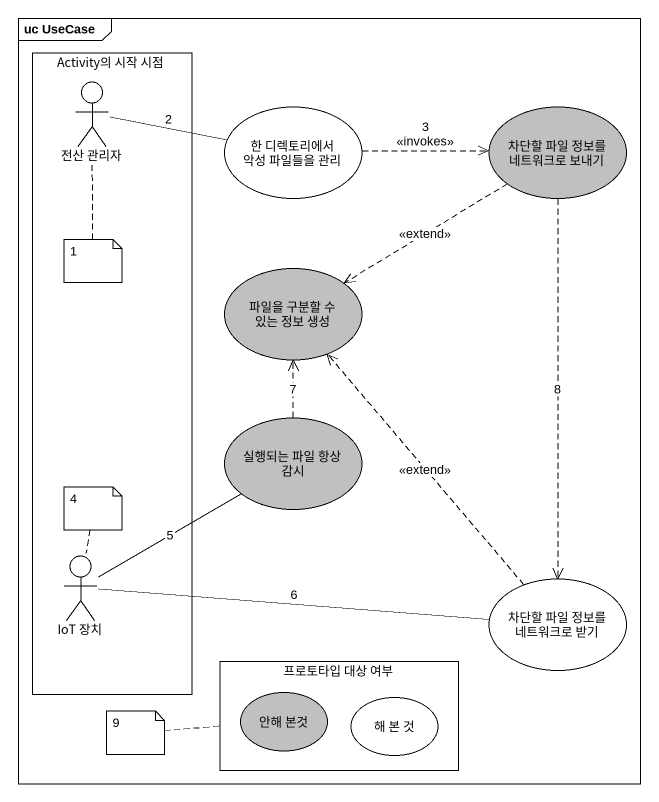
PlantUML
@startuml
mainframe uc UseCase
rectangle "Activity의 시작 시점" as Activity의_시작_시점 {
  actor "전산 관리자" as 전산_관리자
  actor "IoT 장치" as IoT_장치
}
usecase "한 디렉토리에서 악성 파일들을 관리" as 한_디렉토리에서_악성_파일들을_관리 #FFFFFF
usecase "차단할 파일 정보를 네트워크로 보내기" as 차단할_파일_정보를_네트워크로_보내기 #C0C0C0
usecase "파일을 구분할 수 있는 정보 생성" as 파일을_구분할_수_있는_정보_생성 #C0C0C0
usecase "실행되는 파일 항상 감시" as 실행되는_파일_항상_감시 #C0C0C0
usecase "차단할 파일 정보를 네트워크로 받기" as 차단할_파일_정보를_네트워크로_받기 #FFFFFF
rectangle "프로토타입 대상 여부" as 프로토타입_대상_여부 {
  usecase "안해 본것" as 안해_본것 #C0C0C0
  usecase "해 본 것" as 해_본_것
}
전산_관리자 -right- 한_디렉토리에서_악성_파일들을_관리 : 2
한_디렉토리에서_악성_파일들을_관리 .right.> 차단할_파일_정보를_네트워크로_보내기 : 3\n<<invokes>>
차단할_파일_정보를_네트워크로_보내기 ..> 파일을_구분할_수_있는_정보_생성 : <<extend>>
차단할_파일_정보를_네트워크로_보내기 ..> 차단할_파일_정보를_네트워크로_받기 : 8
실행되는_파일_항상_감시 .up.> 파일을_구분할_수_있는_정보_생성 : 7
IoT_장치 -up- 실행되는_파일_항상_감시 : 5
IoT_장치 -right- 차단할_파일_정보를_네트워크로_받기 : 6
차단할_파일_정보를_네트워크로_받기 .up.> 파일을_구분할_수_있는_정보_생성 : <<extend>>
note bottom of 전산_관리자 : 1
note top of IoT_장치 : 4
note left of 프로토타입_대상_여부 : 9
@enduml
